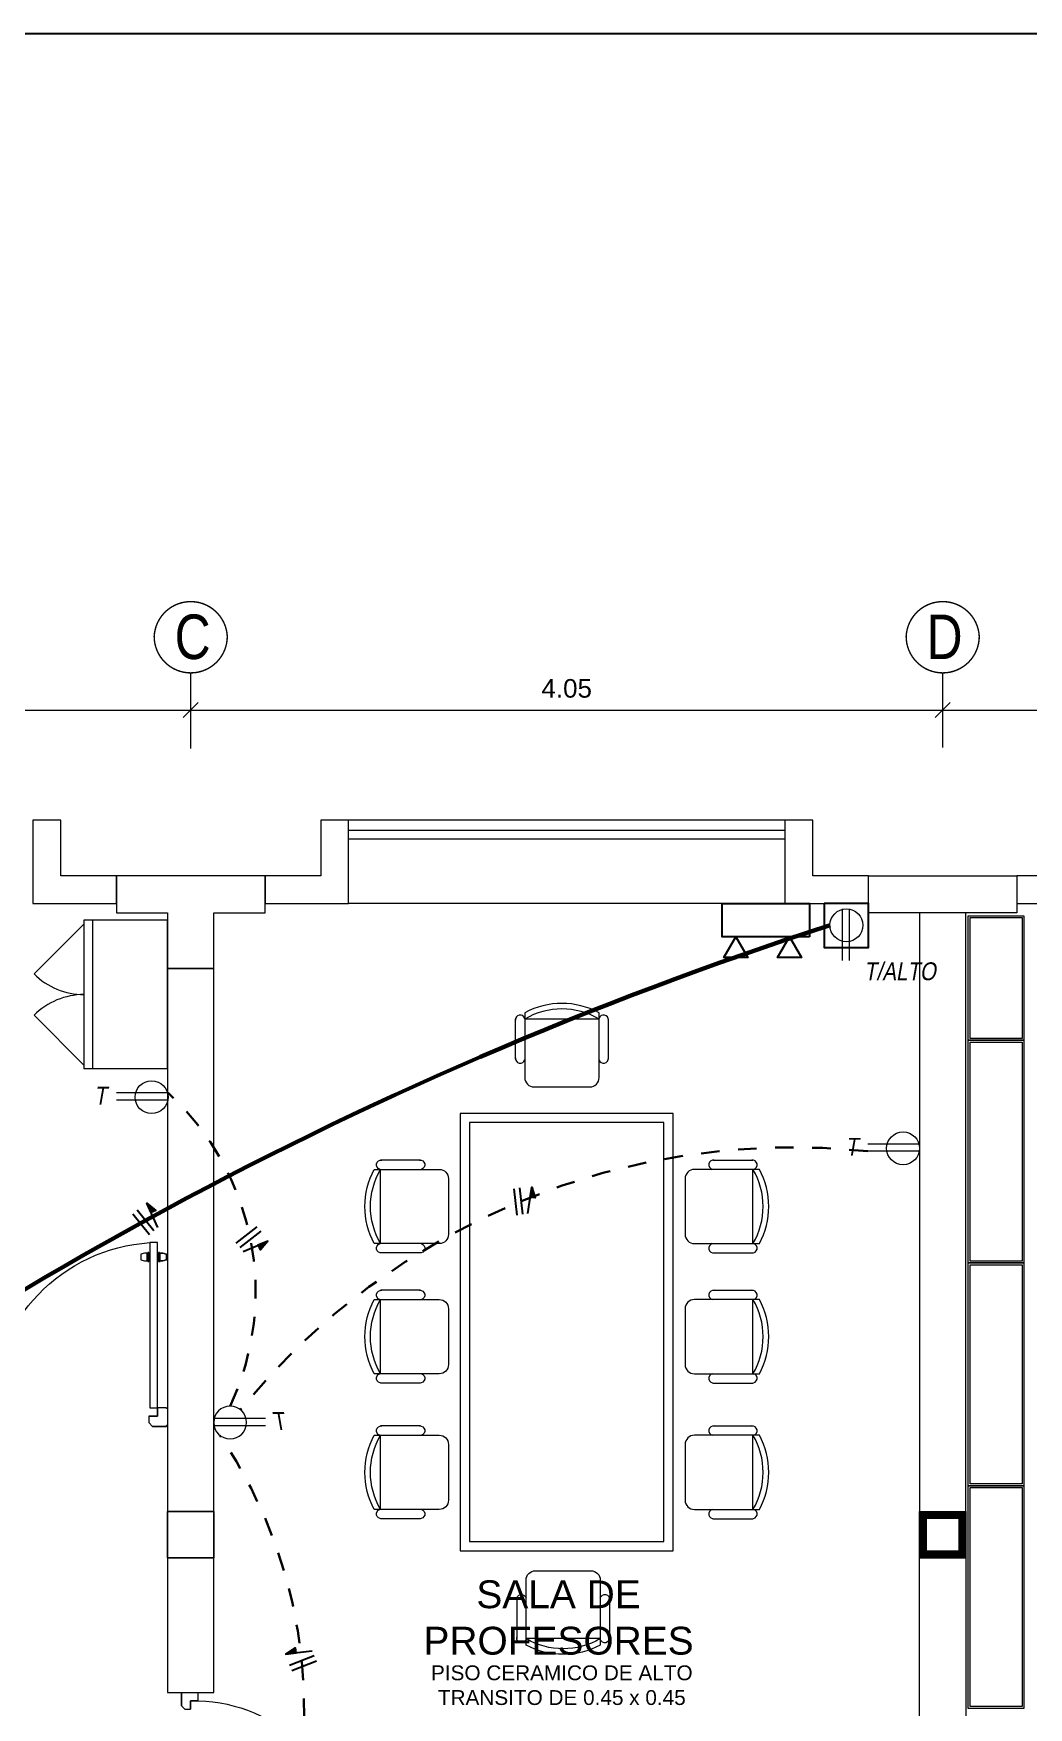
# Model space of a CAD drawing. Header units: millimetres. Extents: x 3354 to 3637, y 1117 to 1358.
# Drawn here: x 3386.21 to 3391.57, y 1145.52 to 1154.54 of the extents above; entities that cross this region are included whole.
import ezdxf

# ---------------------------------------------------------------- set-up
doc = ezdxf.new("R2010")
doc.units = ezdxf.units.MM
doc.linetypes.add('DASHED', pattern=[0.75, 0.5, -0.25])
for name, color, linetype, lineweight in [('cables', 152, 'Continuous', 60), ('CASCO', 252, 'Continuous', 9), ('INST. TOMAC.', 3, 'DASHED', 30)]:
    doc.layers.add(name, color=color, linetype=linetype, lineweight=lineweight)
doc.layers.add('Efec-muebles', color=7, linetype='Continuous', lineweight=13, true_color=0x85826f)
doc.layers.add('N° cond', color=141, linetype='Continuous')
doc.styles.add('1', font='arial.ttf')
doc.styles.add('BYE', font='ARIALN.TTF', dxfattribs={"oblique": 10, "height": 2})
doc.styles.get("Standard").update_dxf_attribs({"font": 'arial.ttf'})
doc.styles.add('style1', font='arial.ttf')
doc.styles.add('style2', font='arial.ttf')
doc.dimstyles.new('Esc  1  50', dxfattribs={"dimtxt": 0.1, "dimasz": 0.08, "dimexe": 0.2, "dimexo": 0.15, "dimgap": 0.065, "dimtad": 1, "dimzin": 4, "dimdsep": 46, "dimtxsty": 'Standard', "dimblk": 'OBLIQUE', "dimcen": 0.12, "dimdle": 0.15, "dimadec": 0, "dimazin": 0, "dimtfac": 1, "dimtix": 1, "dimtmove": 0, "dimatfit": 3, "dimldrblk": 'OBLIQUE', "dimfxl": 1, "dimarcsym": 0})

# ---------------------------------------------------------------- blocks, each defined once
blk = doc.blocks.new('SILLA1')
for p, q in [((-0.05, 0.2), (-0.4, 0.2)), ((-0.15, 0.25), (-0.3656, 0.25)), ((-0.3656, 0.2), (-0.3656, -0.2)), ((-0.05, 0.2), (-0.15, 0.2)), ((0, -0.15), (0, 0.15)), ((-0.4, -0.2), (-0.05, -0.2)), ((-0.15, -0.25), (-0.3656, -0.25))]:
    blk.add_line(p, q)
for centre, radius, start, end in [((-0.0264, 0), 0.4237, 151.83711, 208.16289), ((-0.0264, 0), 0.3937, 149.47325, 210.52675), ((-0.3622, 0.2246), 0.0256, 83.03087, 253.72604), ((-0.1534, 0.2246), 0.0256, 286.27396, 96.96913), ((-0.05, 0.15), 0.05, 0, 90), ((-0.05, -0.15), 0.05, 270, 0), ((-0.3622, -0.2246), 0.0256, 106.27396, 276.96913), ((-0.1534, -0.2246), 0.0256, 263.03087, 73.72604)]:
    blk.add_arc(centre, radius, start, end)
blk = doc.blocks.new('cab')
at = {"layer": 'Efec-muebles'}
for p, q in [((-450, 0), (-450, -800)), ((0, 0), (-450, 0)), ((-403.6, 0), (-403.6, -800)), ((0, -800), (0, 0)), ((-450, -20), (-718.7, -288.7)), ((-450, -780), (-718.7, -511.3)), ((0, -800), (-450, -800)), ((0, -800), (-450, -800))]:
    blk.add_line(p, q, dxfattribs=at)
for centre, start, end in [((-450, -20), 225, 270), ((-450, -780), 90, 135)]:
    blk.add_arc(centre, 380, start, end, dxfattribs=at)
blk = doc.blocks.new('_Oblique')
at = {"color": 0, "linetype": 'ByBlock', "lineweight": -2}
blk.add_line((-0.5, -0.5), (0.5, 0.5), dxfattribs=at)
blk = doc.blocks.new('*D286')
at = {"layer": 'CASCO', "color": 0, "lineweight": -2, "transparency": 16777216}
for p, q in [((3360.3863, 1272.6032), (3360.3863, 1273.0099)), ((3364.4363, 1272.6032), (3364.4363, 1273.0099)), ((3360.2363, 1272.8099), (3364.5863, 1272.8099))]:
    blk.add_line(p, q, dxfattribs=at)
at = {"layer": 'Defpoints', "color": 0, "transparency": 16777216}
for p in [(3364.4363, 1272.8099), (3360.3863, 1272.4532), (3364.4363, 1272.4532)]:
    blk.add_point(p, dxfattribs=at)
at = {"layer": 'CASCO', "color": 0, "lineweight": -2, "transparency": 16777216, "xscale": 0.08, "yscale": 0.08, "zscale": 0.08, "rotation": 180}
blk.add_blockref('_Oblique', (3360.3863, 1272.8099), dxfattribs=at)
at = {"layer": 'CASCO', "color": 0, "lineweight": -2, "transparency": 16777216, "xscale": 0.08, "yscale": 0.08, "zscale": 0.08}
blk.add_blockref('_Oblique', (3364.4363, 1272.8099), dxfattribs=at)
at = {"layer": 'CASCO', "color": 0, "transparency": 16777216, "insert": (3362.4113, 1272.9259), "char_height": 0.1, "attachment_point": 5}
blk.add_mtext('4.05', dxfattribs=at)
blk = doc.blocks.new('*D287')
at = {"layer": 'CASCO', "color": 0, "lineweight": -2, "transparency": 16777216}
for p, q in [((3364.4363, 1272.6032), (3364.4363, 1273.0099)), ((3368.4863, 1272.6077), (3368.4863, 1273.0099)), ((3364.2863, 1272.8099), (3368.6363, 1272.8099))]:
    blk.add_line(p, q, dxfattribs=at)
at = {"layer": 'Defpoints', "color": 0, "transparency": 16777216}
for p in [(3368.4863, 1272.8099), (3364.4363, 1272.4532), (3368.4863, 1272.4577)]:
    blk.add_point(p, dxfattribs=at)
at = {"layer": 'CASCO', "color": 0, "lineweight": -2, "transparency": 16777216, "xscale": 0.08, "yscale": 0.08, "zscale": 0.08, "rotation": 180}
blk.add_blockref('_Oblique', (3364.4363, 1272.8099), dxfattribs=at)
at = {"layer": 'CASCO', "color": 0, "lineweight": -2, "transparency": 16777216, "xscale": 0.08, "yscale": 0.08, "zscale": 0.08}
blk.add_blockref('_Oblique', (3368.4863, 1272.8099), dxfattribs=at)
at = {"layer": 'CASCO', "color": 0, "transparency": 16777216, "insert": (3366.4613, 1272.9259), "char_height": 0.1, "attachment_point": 5}
blk.add_mtext('4.05', dxfattribs=at)
blk = doc.blocks.new('*D288')
at = {"layer": 'CASCO', "color": 0, "lineweight": -2, "transparency": 16777216}
for p, q in [((3368.4863, 1272.6077), (3368.4863, 1273.0099)), ((3372.5363, 1272.6032), (3372.5363, 1273.0099)), ((3368.3363, 1272.8099), (3372.6863, 1272.8099))]:
    blk.add_line(p, q, dxfattribs=at)
at = {"layer": 'Defpoints', "color": 0, "transparency": 16777216}
for p in [(3372.5363, 1272.8099), (3368.4863, 1272.4577), (3372.5363, 1272.4532)]:
    blk.add_point(p, dxfattribs=at)
at = {"layer": 'CASCO', "color": 0, "lineweight": -2, "transparency": 16777216, "xscale": 0.08, "yscale": 0.08, "zscale": 0.08, "rotation": 180}
blk.add_blockref('_Oblique', (3368.4863, 1272.8099), dxfattribs=at)
at = {"layer": 'CASCO', "color": 0, "lineweight": -2, "transparency": 16777216, "xscale": 0.08, "yscale": 0.08, "zscale": 0.08}
blk.add_blockref('_Oblique', (3372.5363, 1272.8099), dxfattribs=at)
at = {"layer": 'CASCO', "color": 0, "transparency": 16777216, "insert": (3370.5113, 1272.9259), "char_height": 0.1, "attachment_point": 5}
blk.add_mtext('4.05', dxfattribs=at)
blk = doc.blocks.new('cgytutytry')
at = {"layer": 'CASCO'}
for p, q in [((-4.4816, 891.1751), (-4.4866, 891.1751)), ((-4.4866, 891.1751), (-4.4866, 891.0996)), ((-4.4866, 891.0996), (-4.4866, 891.1751)), ((-4.4866, 891.1751), (-4.4816, 891.1751)), ((-4.4816, 891.1802), (-4.4816, 891.1751)), ((-4.391, 891.1802), (-4.4816, 891.1802)), ((-4.4816, 891.1751), (-4.4816, 891.1802)), ((-4.386, 891.1265), (-4.4325, 891.1265)), ((-4.4325, 891.1265), (-4.4325, 891.0795)), ((-4.391, 891.1802), (-4.391, 891.1751)), ((-4.391, 891.1802), (-4.391, 891.1751)), ((-4.386, 891.1751), (-4.391, 891.1751)), ((-4.391, 891.1751), (-4.386, 891.1751)), ((-4.386, 891.1751), (-4.386, 891.1265)), ((-4.386, 891.1751), (-4.386, 891.1265)), ((-4.386, 891.0851), (-4.386, 891.1265)), ((-4.386, 891.1265), (-3.4968, 891.1265)), ((-3.5981, 891.132), (-3.5981, 891.1405)), ((-3.5981, 891.1405), (-3.5942, 891.1405)), ((-3.5495, 891.132), (-3.5981, 891.132)), ((-3.5942, 891.155), (-3.5892, 891.1752)), ((-3.5942, 891.1405), (-3.5942, 891.155)), ((-3.5892, 891.1752), (-3.5592, 891.1752)), ((-3.5592, 891.1752), (-3.5541, 891.155)), ((-3.5541, 891.155), (-3.5541, 891.1366)), ((-3.5541, 891.1366), (-3.5495, 891.1366)), ((-3.5495, 891.1366), (-3.5495, 891.132)), ((-3.4968, 891.1265), (-3.4968, 891.0851)), ((-4.4665, 891.0795), (-4.4866, 891.0996)), ((-4.4665, 891.0795), (-4.4866, 891.0996)), ((-4.4325, 891.0795), (-4.4665, 891.0795)), ((-4.4325, 891.0795), (-4.4665, 891.0795)), ((-3.4968, 891.0851), (-4.386, 891.0851)), ((-3.5981, 891.075), (-3.5981, 891.0797)), ((-3.5981, 891.0797), (-3.5495, 891.0797)), ((-3.5942, 891.075), (-3.5981, 891.075)), ((-3.5942, 891.0567), (-3.5942, 891.075)), ((-3.5892, 891.0365), (-3.5942, 891.0567)), ((-3.5592, 891.0365), (-3.5892, 891.0365)), ((-3.5541, 891.0567), (-3.5592, 891.0365)), ((-3.5495, 891.075), (-3.5541, 891.075)), ((-3.5541, 891.075), (-3.5541, 891.0567)), ((-3.5495, 891.0797), (-3.5495, 891.075)), ((-4.4668, 890.2808), (-4.4869, 890.2607)), ((-4.4869, 890.2607), (-4.4668, 890.2808)), ((-4.4869, 890.2607), (-4.4869, 890.1852)), ((-4.4869, 890.1852), (-4.4869, 890.2607)), ((-4.4668, 890.2808), (-4.4328, 890.2808)), ((-4.4668, 890.2808), (-4.4328, 890.2808)), ((-4.4328, 890.2808), (-4.4328, 890.2308)), ((-4.4328, 890.2308), (-4.3862, 890.2308)), ((-4.3862, 890.2308), (-4.3862, 890.1852)), ((-4.3862, 890.2308), (-4.3862, 890.1852)), ((-4.4869, 890.1852), (-4.4819, 890.1852)), ((-4.4819, 890.1852), (-4.4869, 890.1852)), ((-4.4819, 890.1852), (-4.4819, 890.1802)), ((-4.4819, 890.1802), (-4.4819, 890.1852)), ((-4.4819, 890.1802), (-4.3913, 890.1802)), ((-4.3913, 890.1852), (-4.3862, 890.1852)), ((-4.3913, 890.1852), (-4.3913, 890.1802)), ((-4.3862, 890.1852), (-4.3913, 890.1852)), ((-4.3913, 890.1852), (-4.3913, 890.1802))]:
    blk.add_line(p, q, dxfattribs=at)
for points in [[(-4.4325, 891.0795), (-4.4325, 891.1265), (-4.386, 891.1265)], [(-4.3862, 890.2308), (-4.4328, 890.2308), (-4.4328, 890.2808)]]:
    blk.add_lwpolyline(points, dxfattribs=at)
for points in [[(-3.4968, 891.1265), (-3.4968, 891.0851), (-4.386, 891.0851), (-4.386, 891.1265)], [(-3.5495, 891.132), (-3.5495, 891.1366), (-3.5981, 891.1366), (-3.5981, 891.132)], [(-3.5541, 891.1405), (-3.5541, 891.155), (-3.5592, 891.1752), (-3.5892, 891.1752), (-3.5942, 891.155), (-3.5942, 891.1405)], [(-3.5495, 891.0797), (-3.5495, 891.075), (-3.5981, 891.075), (-3.5981, 891.0797)], [(-3.5541, 891.0712), (-3.5541, 891.0567), (-3.5592, 891.0365), (-3.5892, 891.0365), (-3.5942, 891.0567), (-3.5942, 891.0712)]]:
    blk.add_lwpolyline(points, close=True, dxfattribs=at)
blk.add_arc((-4.4075, 891.1431), 0.9125, 271.33619, 356.35898, dxfattribs=at)
blk = doc.blocks.new('T')
at = {"color": 4, "linetype": 'Continuous', "lineweight": 20, "ltscale": 0.1}
for p, q in [((-49.2221, 238.5732), (-49.433, 238.5732)), ((-49.2221, 238.5443), (-49.433, 238.5443))]:
    blk.add_line(p, q, dxfattribs=at)
blk.add_circle((-49.2892, 238.5559), 0.0671, dxfattribs=at)
blk = doc.blocks.new('tc')
at = {"layer": 'cables', "xscale": 1.320000000000436, "yscale": 1.320000000000436, "zscale": 1.320000000000436}
blk.add_blockref('T', (3434.581, 833.1709), dxfattribs=at)
at = {"style": 'BYE', "oblique": 10}
blk.add_text('T', height=0.0964, dxfattribs=at).set_placement((3369.2095, 1148.0247))
blk = doc.blocks.new('1PIDS')
at = {"layer": 'CASCO', "lineweight": 0}
for p, q in [((3367.6363, 1272.2169), (3365.2863, 1272.2169)), ((3367.6363, 1271.7669), (3365.2863, 1271.7669))]:
    blk.add_line(p, q, dxfattribs=at)
at = {"layer": 'CASCO'}
for p, q in [((3364.3113, 1268.4919), (3364.5613, 1268.4919)), ((3364.3113, 1268.2419), (3364.5613, 1268.2419))]:
    blk.add_line(p, q, dxfattribs=at)
at = {"layer": 'CASCO', "ltscale": 2, "const_width": 0.0076}
for points in [[(3364.6331, 1273.2067, 0.951688), (3364.2394, 1273.2067, 1)], [(3368.6831, 1273.2067, 0.951688), (3368.2894, 1273.2067, 1)]]:
    blk.add_lwpolyline(points, format="xyb", close=True, dxfattribs=at)
at = {"layer": 'CASCO', "ltscale": 2}
for points in [[(3364.0363, 1271.9169), (3363.7363, 1271.9169), (3363.7363, 1272.2169), (3363.5863, 1272.2169), (3363.5863, 1271.7669), (3364.0363, 1271.7669)], [(3365.2863, 1272.2169), (3365.1363, 1272.2169), (3365.1363, 1271.9169), (3364.8363, 1271.9169), (3364.8363, 1271.7669), (3365.2863, 1271.7669)], [(3369.3363, 1272.2169), (3369.1863, 1272.2169), (3369.1863, 1271.9169), (3368.8863, 1271.9169), (3368.8863, 1271.7669), (3369.3363, 1271.7669)], [(3368.3613, 1268.4919), (3368.6113, 1268.4919), (3368.6113, 1271.7169), (3368.3613, 1271.7169)], [(3364.5613, 1271.4169), (3364.3113, 1271.4169), (3364.3113, 1268.4919), (3364.5613, 1268.4919)], [(3364.5613, 1268.2419), (3364.3113, 1268.2419), (3364.3113, 1267.5169), (3364.5613, 1267.5169)]]:
    blk.add_lwpolyline(points, close=True, dxfattribs=at)
for points in [[(3367.7863, 1271.7669), (3368.0863, 1271.7669), (3368.0863, 1271.9169), (3367.7863, 1271.9169), (3367.7863, 1272.2169), (3367.6363, 1272.2169), (3367.6363, 1271.7669), (3367.6363, 1271.7669), (3367.7863, 1271.7669), (3367.7863, 1271.7669)], [(3368.4613, 1265.4669), (3368.4613, 1266.4669), (3368.4613, 1266.4669), (3366.5363, 1266.4669), (3366.5363, 1266.6169), (3368.3613, 1266.6169), (3368.3613, 1268.2419), (3368.6113, 1268.2419), (3368.6113, 1265.0169), (3368.6113, 1265.0169), (3368.4613, 1265.0169), (3368.4613, 1265.3169), (3368.3613, 1265.3169), (3368.3613, 1265.4669), (3368.4613, 1265.4669)]]:
    blk.add_lwpolyline(points, dxfattribs=at)
at = {"layer": 'CASCO'}
for points in [[(3365.2863, 1272.1634), (3367.6363, 1272.1634), (3367.6363, 1272.1134), (3365.2863, 1272.1134), (3365.2863, 1272.1634)], [(3368.0863, 1271.7169), (3368.0863, 1271.9169), (3368.8863, 1271.9169), (3368.8863, 1271.7169), (3368.0863, 1271.7169)]]:
    blk.add_lwpolyline(points, dxfattribs=at)
for points in [[(3364.0363, 1271.7169), (3364.3113, 1271.7169), (3364.3113, 1271.4169), (3364.5613, 1271.4169), (3364.5613, 1271.7169), (3364.8363, 1271.7169), (3364.8363, 1271.9169), (3364.8363, 1271.9169), (3364.0363, 1271.9169), (3364.0363, 1271.9169)], [(3364.3113, 1268.4919), (3364.3113, 1268.2419), (3364.5613, 1268.2419), (3364.5613, 1268.4919)], [(3364.5613, 1268.4919), (3364.5613, 1268.2419), (3364.3113, 1268.2419), (3364.3113, 1268.4919)], [(3368.6113, 1268.4919), (3368.6113, 1268.2419), (3368.3613, 1268.2419), (3368.3613, 1268.4919)]]:
    blk.add_lwpolyline(points, close=True, dxfattribs=at)
at = {"layer": 'CASCO', "const_width": 0.04}
blk.add_lwpolyline([(3368.5913, 1268.4719), (3368.5913, 1268.2619), (3368.3813, 1268.2619), (3368.3813, 1268.4719)], close=True, dxfattribs=at)
at = {"layer": 'CASCO', "lineweight": 13, "xscale": -1, "rotation": 270}
blk.add_blockref('cgytutytry', (2473.1311, 1273.437), dxfattribs=at)
at = {"layer": 'CASCO', "lineweight": 13, "xscale": -0.8999999647174634, "yscale": 0.8999999647174634, "zscale": 0.8999999647174634, "rotation": 180}
blk.add_blockref('cgytutytry', (3368.4247, 2068.679), dxfattribs=at)
at = {"layer": 'CASCO', "style": 'style1', "width": 0.8}
for s, p in [('C', (3364.3496, 1273.0845)), ('D', (3368.3996, 1273.0845))]:
    blk.add_text(s, height=0.24, dxfattribs=at).set_placement(p)
at = {"layer": 'CASCO'}
for s, insert, char_height, width, attachment_point, style in [('\\A1;SALA DE  \\PPROFESORES', (3366.4172, 1267.9197), 0.15, 4.616591, 5, 'style2'), ('PISO CERAMICO DE ALTO\\PTRANSITO DE 0.45 x 0.45', (3366.4348, 1267.4482), 0.079978, 2.09636, 8, '1')]:
    blk.add_mtext(s, dxfattribs=dict(at, insert=insert, char_height=char_height, width=width, attachment_point=attachment_point, style=style))
for base, p1, p2, picture, middle in [((3364.4363, 1272.8099), (3360.3863, 1272.4532), (3364.4363, 1272.4532), '*D286', (3362.4113, 1272.9259)), ((3368.4863, 1272.8099), (3364.4363, 1272.4532), (3368.4863, 1272.4577), '*D287', (3366.4613, 1272.9259)), ((3372.5363, 1272.8099), (3368.4863, 1272.4577), (3372.5363, 1272.4532), '*D288', (3370.5113, 1272.9259))]:
    dim = blk.add_linear_dim(base=base, p1=p1, p2=p2, dimstyle='Esc  1  50', dxfattribs=at)
    dim.commit()
    dim.dimension.update_dxf_attribs({"geometry": picture, "text_midpoint": middle})

msp = doc.modelspace()

# ---------------------------------------------------------------- hatches: boundary and pattern name
at = {"layer": 'N° cond'}
for points in [[(3388.8908, 1148.3218), (3388.8829, 1148.2676), (3388.9098, 1148.2636)], [(3386.8185, 1148.2351), (3386.8407, 1148.185), (3386.8656, 1148.196)], [(3387.4691, 1148.0312), (3387.4186, 1148.0098), (3387.4292, 1147.9847)], [(3387.5655, 1145.8057), (3387.6199, 1145.812), (3387.6168, 1145.8391)]]:
    msp.add_hatch(color=3, dxfattribs=at).paths.add_polyline_path(points)

# ---------------------------------------------------------------- linework, layer by layer
at = {"ltscale": 2}
msp.add_lwpolyline([(3357.7548, 1154.5374), (3409.4977, 1154.5374), (3409.4977, 1118.3988), (3357.7548, 1118.3988)], close=True, dxfattribs=at)
at = {"lineweight": 25}
for points in [[(3390.3861, 1149.6703), (3389.917, 1149.6703), (3389.917, 1149.8494), (3390.3861, 1149.8494)], [(3389.9895, 1149.6703), (3390.054, 1149.5587), (3389.9251, 1149.5587)], [(3390.2789, 1149.6703), (3390.3433, 1149.5587), (3390.2144, 1149.5587)]]:
    msp.add_lwpolyline(points, close=True, dxfattribs=at)
msp.add_lwpolyline([(3390.4661, 1149.8494), (3390.4661, 1149.6126), (3390.704, 1149.6126), (3390.704, 1149.8494)], close=True)
at = {"layer": 'cables'}
for centre, radius, start, end in [((3397.0553, 1129.4638, -18919.5134), 21.3034, 107.92948, 129.55818), ((3380.9348, 1137.2648, -37839.0267), 8.8394, 38.61219, 72.98846)]:
    msp.add_arc(centre, radius, start, end, dxfattribs=at)
at = {"layer": 'Efec-muebles'}
for p, q in [((3389.6525, 1148.7192), (3388.5056, 1148.7192)), ((3388.5056, 1148.7192), (3388.5056, 1146.3632)), ((3389.6525, 1146.3632), (3389.6525, 1148.7192)), ((3389.6025, 1148.6692), (3388.5556, 1148.6692)), ((3388.5556, 1148.6692), (3388.5556, 1146.4132)), ((3389.6025, 1146.4132), (3389.6025, 1148.6692)), ((3388.5056, 1146.3632), (3389.6525, 1146.3632)), ((3388.5556, 1146.4132), (3389.6025, 1146.4132))]:
    msp.add_line(p, q, dxfattribs=at)
for points in [[(3391.2413, 1149.7841), (3391.5413, 1149.7841), (3391.5413, 1149.1131), (3391.2413, 1149.1131)], [(3391.2513, 1149.7741), (3391.5313, 1149.7741), (3391.5313, 1149.1231), (3391.2513, 1149.1231)], [(3391.2413, 1149.1131), (3391.5413, 1149.1131), (3391.5413, 1147.9131), (3391.2413, 1147.9131)], [(3391.2513, 1149.1031), (3391.5313, 1149.1031), (3391.5313, 1147.9231), (3391.2513, 1147.9231)], [(3391.2413, 1147.9131), (3391.5413, 1147.9131), (3391.5413, 1146.7131), (3391.2413, 1146.7131)], [(3391.2513, 1147.9031), (3391.5313, 1147.9031), (3391.5313, 1146.7231), (3391.2513, 1146.7231)], [(3391.2413, 1146.7131), (3391.5413, 1146.7131), (3391.5413, 1145.5131), (3391.2413, 1145.5131)], [(3391.2513, 1146.7031), (3391.5313, 1146.7031), (3391.5313, 1145.5231), (3391.2513, 1145.5231)]]:
    msp.add_lwpolyline(points, close=True, dxfattribs=at)
at = {"layer": 'INST. TOMAC.', "color": 7, "ltscale": 0.15}
for centre, radius, start, end in [((3385.9536, 1147.7587), 1.4503, 334.841, 47.57222), ((3390.2973, 1144.6975), 3.8394, 83.96957, 140.81846), ((3385.0372, 1145.5079), 2.6278, 337.28579, 34.18877)]:
    msp.add_arc(centre, radius, start, end, dxfattribs=at)
at = {"layer": 'N° cond', "color": 0, "ltscale": 0.5}
for p, q in [((3388.8117, 1148.1703), (3388.7954, 1148.3126)), ((3388.8427, 1148.1763), (3388.8264, 1148.3185)), ((3388.8699, 1148.1794), (3388.8908, 1148.3218)), ((3386.8323, 1148.0648, -18919.5134), (3386.7427, 1148.1764, -18919.5134)), ((3386.8554, 1148.0863, -18919.5134), (3386.7658, 1148.1979, -18919.5134)), ((3386.8768, 1148.1035, -18919.5134), (3386.8185, 1148.2351, -18919.5134)), ((3387.2986, 1148.0201), (3387.4116, 1148.1079)), ((3387.3197, 1147.9967), (3387.4328, 1148.0845)), ((3387.3365, 1147.975), (3387.4691, 1148.0312)), ((3387.7084, 1145.8223), (3387.5655, 1145.8057)), ((3387.7185, 1145.7968), (3387.5853, 1145.7443)), ((3387.7322, 1145.7684), (3387.599, 1145.7159))]:
    msp.add_line(p, q, dxfattribs=at)
at = {"layer": 'N° cond', "color": 3}
for points in [[(3388.8908, 1148.3218), (3388.8825, 1148.265), (3388.8827, 1148.2663), (3388.8908, 1148.3218), (3388.9098, 1148.2636), (3388.8829, 1148.2676)], [(3387.4691, 1148.0312), (3387.4162, 1148.0088), (3387.4174, 1148.0093), (3387.4691, 1148.0312), (3387.4292, 1147.9847), (3387.4186, 1148.0098)], [(3387.5655, 1145.8057), (3387.6225, 1145.8123), (3387.6212, 1145.8122), (3387.5655, 1145.8057), (3387.6168, 1145.8391), (3387.6199, 1145.812)]]:
    msp.add_lwpolyline(points, dxfattribs=at)
at = {"layer": 'N° cond', "color": 3, "elevation": -18919.5134}
msp.add_lwpolyline([(3386.8185, 1148.2351), (3386.8417, 1148.1826), (3386.8412, 1148.1838), (3386.8185, 1148.2351), (3386.8656, 1148.196), (3386.8407, 1148.185)], dxfattribs=at)

# ---------------------------------------------------------------- block references
at = {"color": 4, "lineweight": 25, "xscale": 1.320000000000436, "yscale": 1.320000000000436, "zscale": 1.320000000000436, "rotation": 89.99999999999999}
msp.add_blockref('T', (3705.4794, 1214.7943, -18919.5134), dxfattribs=at)
for p in [(17.3242, 0.7418), (21.3712, 0.4663)]:
    msp.add_blockref('tc', p)
at = {"xscale": -1}
msp.add_blockref('tc', (6756.7855, -1.011), dxfattribs=at)
at = {"layer": 'CASCO'}
msp.add_blockref('1PIDS', (22.6178, -121.9175), dxfattribs=at)
at = {"layer": 'Efec-muebles', "xscale": 0.001, "yscale": 0.001, "zscale": 0.001}
msp.add_blockref('cab', (3386.929, 1149.7593), dxfattribs=at)
at = {"layer": 'Efec-muebles'}
for p, rotation in [((3389.0534, 1148.8617), 270), ((3389.7167, 1148.2175), 180), ((3389.7167, 1147.5163), 180), ((3389.7167, 1146.7851), 180)]:
    msp.add_blockref('SILLA1', p, dxfattribs=dict(at, rotation=rotation))
at = {"layer": 'Efec-muebles', "xscale": -1}
for p, rotation in [((3388.4424, 1148.2175), 180), ((3388.4424, 1147.5163), 180), ((3388.4424, 1146.7851), 180), ((3389.0599, 1146.2548), 270)]:
    msp.add_blockref('SILLA1', p, dxfattribs=dict(at, rotation=rotation))

# ---------------------------------------------------------------- texts
at = {"style": 'BYE', "oblique": 10}
msp.add_text('T/ALTO', height=0.0964, dxfattribs=at).set_placement((3390.6806, 1149.4366, -18919.5134))

doc.saveas('drawing.dxf')
